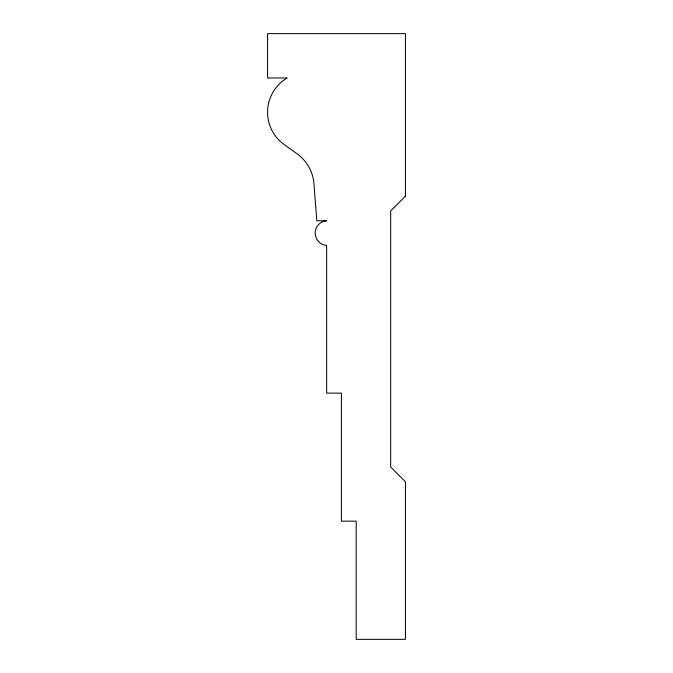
<?xml version="1.0" encoding="UTF-8"?>
<svg xmlns="http://www.w3.org/2000/svg" width="673" height="673" viewBox="0 0 673 673"><rect width="100%" height="100%" fill="white"/><g stroke="black" fill="none" stroke-linecap="round" stroke-linejoin="round"><path stroke-width="1.01" d="M405.44 196.154L390.668 210.927L390.668 466.995L405.44 481.767L405.44 639.35L356.194 639.35L356.194 521.163L341.421 521.163L341.421 393.133L326.649 393.133L326.649 245.401A12.341 12.341 0 0 1 315.149 233.085A12.341 12.341 0 0 1 326.649 220.778L316.806 220.778L313.786 181.702A41.423 41.423 0 0 0 295.565 152.721L284.157 144.552A39.707 39.707 0 0 1 287.253 77.967L267.56 77.967L267.56 33.65L405.44 33.65L405.44 196.154"/></g></svg>
